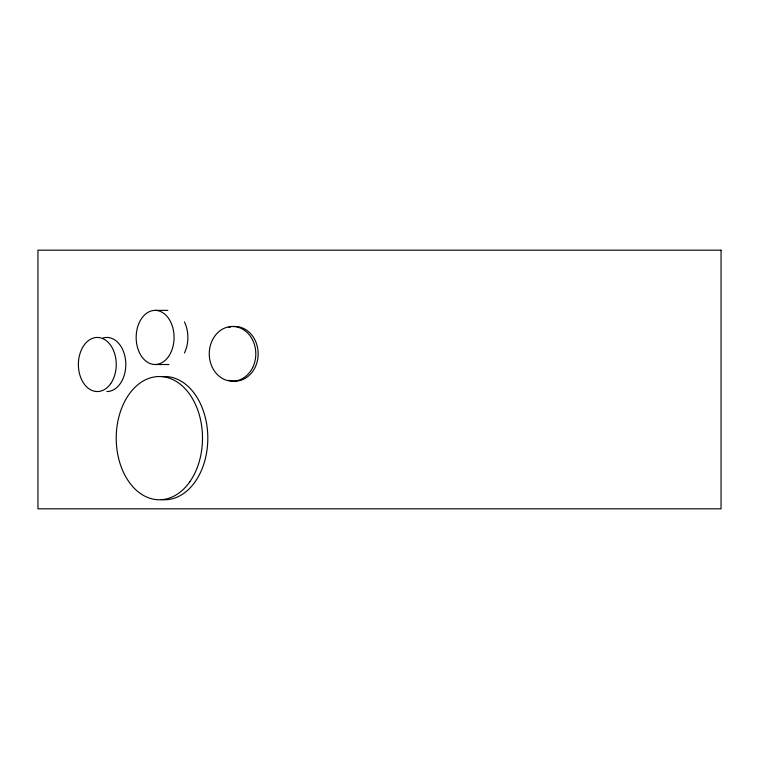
<?xml version="1.0" encoding="UTF-8"?>
<svg xmlns="http://www.w3.org/2000/svg" width="759" height="759" viewBox="0 0 759 759"><rect width="100%" height="100%" fill="white"/><g stroke="black" fill="none" stroke-linecap="round" stroke-linejoin="round"><path stroke-width="1.14" d="M155.121 310.374L167.853 310.374M155.121 364.519L168.915 364.519M232.861 326.56A27.371 23.273 -90 0 1 258.069 356.208A27.371 23.273 -90 0 1 228.857 380.259M228.857 327.385A27.371 23.273 -90 0 1 230.831 326.873M162.426 376.606A61.621 43.14 -90 0 1 207.805 438.949A61.621 43.14 -90 0 1 161.297 499.574M184.446 321.93A27.068 18.956 -90 0 1 184.446 352.973M102.93 338.04A27.049 18.937 90 0 1 125.7 361.663A27.049 18.937 90 0 1 106.867 391.54M721.05 250.176L37.95 250.176L37.95 508.824L721.05 508.824L721.05 250.176M252.69 367.508A27.371 23.273 -90 0 0 232.539 326.455A27.371 23.273 -90 0 0 212.378 367.508A27.371 23.273 -90 0 0 252.69 367.508M189.864 481.718A61.621 43.14 -90 0 0 170.528 378.627A61.621 43.14 -90 0 0 117.692 454.091A61.621 43.14 -90 0 0 189.864 481.718M168.517 356.588A27.068 18.956 -90 0 0 160.026 311.294A27.068 18.956 -90 0 0 136.81 344.453A27.068 18.956 -90 0 0 168.517 356.588M110.71 383.618A27.049 18.937 -90 0 0 102.218 338.372A27.049 18.937 -90 0 0 79.021 371.493A27.049 18.937 -90 0 0 110.71 383.618"/></g></svg>
